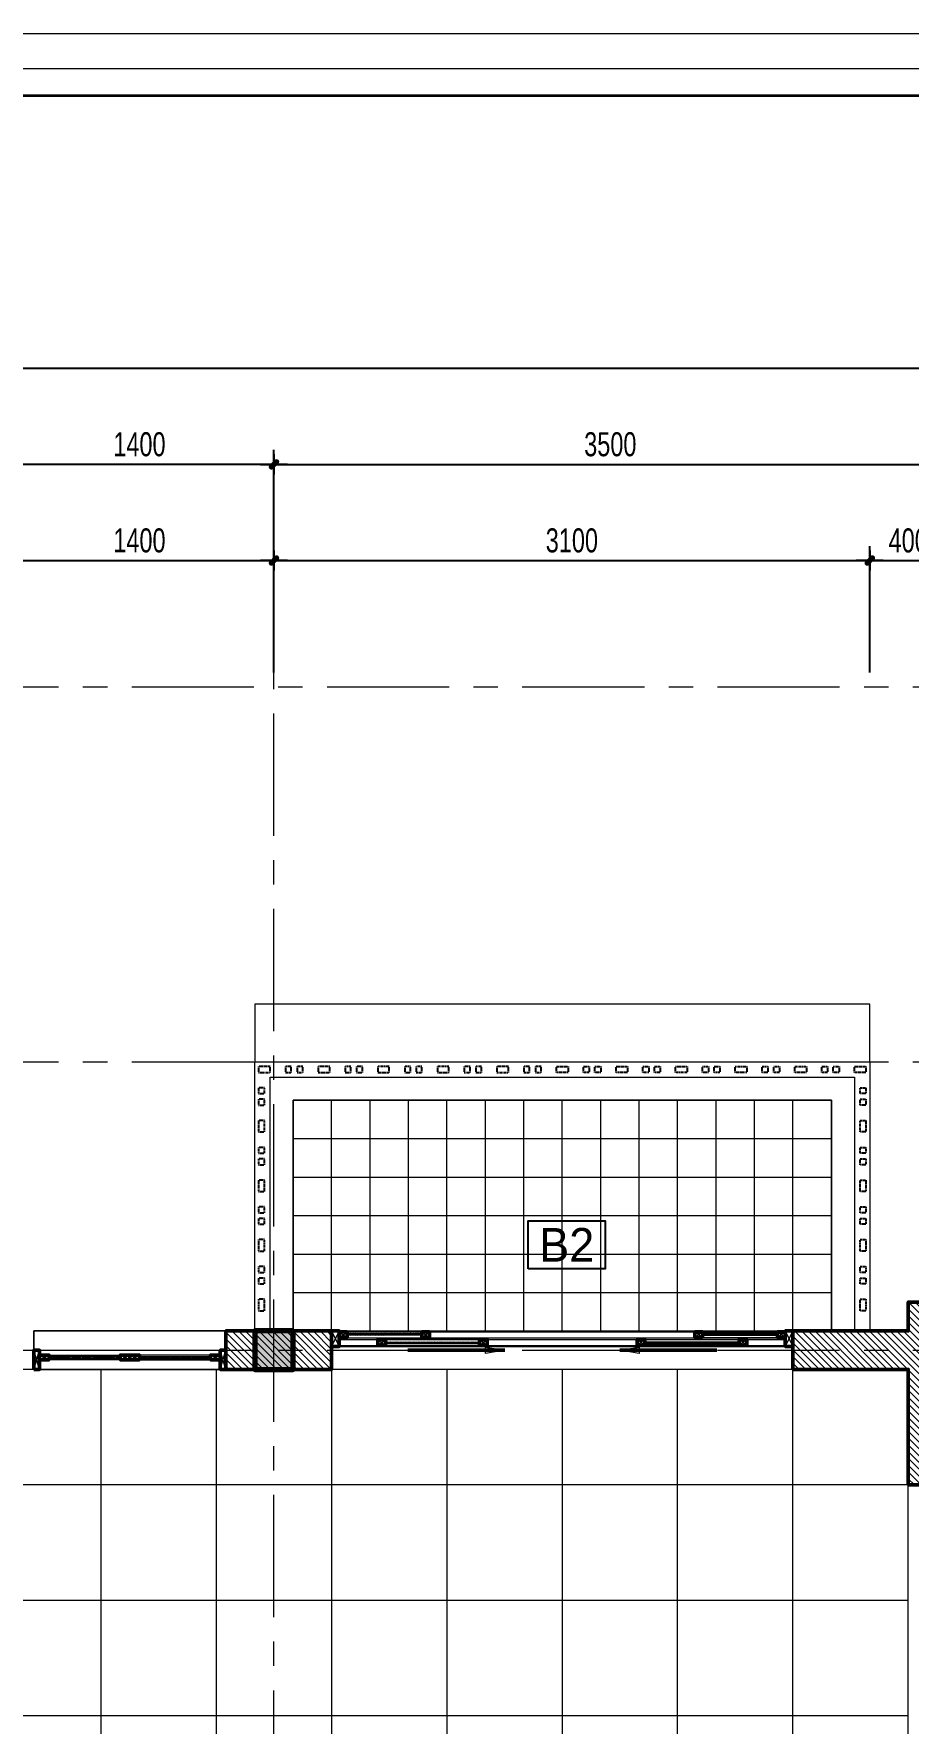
# Model space of a CAD drawing. Header units: inches. Extents: x 88947 to 296847, y 35049 to 161062.
# Drawn here: x 133998 to 138548, y 68267 to 77053 of the extents above; entities that cross this region are included whole.
import ezdxf
from ezdxf.enums import TextEntityAlignment as Align

# ---------------------------------------------------------------- set-up
doc = ezdxf.new("R2010")
doc.units = ezdxf.units.IN
doc.header["$MEASUREMENT"] = 0
doc.header["$PDMODE"] = 1
for name, pattern in [('ACAD_ISO03W100', [30, 12, -18]), ('CENTER', [50.8, 31.75, -6.35, 6.35, -6.35]), ('HIDDEN', [0.375, 0.25, -0.125])]:
    doc.linetypes.add(name, pattern=pattern)
for name, color, linetype, lineweight in [('A-Dims', 145, 'Continuous', 25), ('A-Text', 30, 'Continuous', 9), ('A-Wall', 2, 'Continuous', 35), ('DIM', 7, 'Continuous', 25), ('HACTH', 8, 'Continuous', 5), ('HATCH', 8, 'Continuous', 5), ('KHUNG 1', 6, 'Continuous', 70), ('KHUNG 2', 144, 'Continuous', 18), ('KY HIEU', 4, 'Continuous', 25), ('mb$0$CUA', 42, 'Continuous', 20), ('mb$0$HATCH', 69, 'Continuous', 15), ('mb$0$net cat', 51, 'Continuous', 50), ('mb$0$net manh', 251, 'Continuous', 5), ('NEN', 5, 'Continuous', 9), ('NETMANH', 192, 'Continuous', 18), ('netthay', 254, 'Continuous', 25), ('THAY', 3, 'Continuous', 18), ('TRUC', 252, 'ACAD_ISO03W100', 13), ('TUONG', 4, 'Continuous', 50)]:
    doc.layers.add(name, color=color, linetype=linetype, lineweight=lineweight)
doc.styles.add('FRANKO', font='VFRANKO.TTF')
doc.styles.add('VNI-HELVE-CONDENSE', font='VNARIAL.TTF', dxfattribs={"width": 0.7})
doc.dimstyles.new('TAS-100', dxfattribs={"dimscale": 50, "dimtxt": 2.5, "dimasz": 0.7, "dimexe": 1.5, "dimexo": 1.5, "dimgap": 0.8, "dimtad": 1, "dimdec": 0, "dimzin": 3, "dimdsep": 46, "dimtxsty": 'VNI-HELVE-CONDENSE', "dimblk": 'TICK', "dimcen": 2.5, "dimclrt": 71, "dimazin": 2, "dimtfac": 0.75, "dimtdec": 0, "dimtix": 1, "dimtmove": 2, "dimatfit": 2, "dimldrblk": 'TICK123', "dimfxl": 1.5, "dimtolj": 1, "dimtzin": 0, "dimarcsym": 0})
doc.dimstyles.new('TL100', dxfattribs={"dimscale": 0, "dimtxt": 250, "dimasz": 200, "dimexe": 100, "dimexo": 100, "dimgap": 100, "dimtad": 1, "dimdec": 0, "dimzin": 0, "dimdsep": 46, "dimtxsty": 'VNI-HELVE-CONDENSE', "dimblk": 'ARCHTICK', "dimcen": -6, "dimdle": 10, "dimclrd": 253, "dimclre": 256, "dimclrt": 256, "dimadec": 0, "dimazin": 0, "dimtfac": 0.005, "dimtdec": 0, "dimtix": 1, "dimtmove": 2, "dimatfit": 3, "dimldrblk": 'CLOSEDBLANK', "dimfxl": 1, "dimtolj": 1, "dimtzin": 0, "dimlwd": -1, "dimarcsym": 0})

# ---------------------------------------------------------------- blocks, each defined once
blk = doc.blocks.new('khung ten')
at = {"layer": 'A-Wall', "ltscale": 0.7}
blk.add_lwpolyline([(267204, -219099), (305804, -219099), (305804, -190799), (267204, -190799)], close=True, dxfattribs=at)
at = {"layer": 'KHUNG 2', "ltscale": 0.7}
blk.add_lwpolyline([(267004, -219299), (306004, -219299), (306004, -190599), (267004, -190599)], close=True, dxfattribs=at)
at = {"layer": 'NETMANH', "ltscale": 0.7}
blk.add_lwpolyline([(265004, -220042), (307004, -220042), (307004, -190342), (265004, -190342)], close=True, dxfattribs=at)
blk = doc.blocks.new('TICK')
at = {"layer": 'A-Dims', "color": 1}
for p, q in [((-2, 0), (2, 0)), ((0, 1.5), (0, -1.5))]:
    blk.add_line(p, q, dxfattribs=at)
at = {"layer": 'A-Dims', "color": 1, "const_width": 0.788}
blk.add_lwpolyline([(-0.33, -0.35), (0.38, 0.38)], dxfattribs=at)
at = {"layer": 'A-Dims', "color": 1, "const_width": 0.394}
for points in [[(0.24, 0.52, -0.414214), (0.52, 0.52, -1)], [(0.52, 0.52, -0.414214), (0.52, 0.24, -1)], [(-0.47, -0.21, 0.414214), (-0.47, -0.49, 1)], [(-0.47, -0.49, 0.414214), (-0.19, -0.49, 1)]]:
    blk.add_lwpolyline(points, format="xyb", dxfattribs=at)
blk = doc.blocks.new('*D585')
at = {"layer": 'Defpoints', "color": 0}
for p in [(135247.7, 74314), (133847.7, 73656.8), (135247.7, 73656.8)]:
    blk.add_point(p, dxfattribs=at)
at = {"layer": 'DIM', "color": 0, "lineweight": -2}
for p, q in [((133847.7, 73731.8), (133847.7, 74389)), ((135247.7, 73731.8), (135247.7, 74389)), ((133882.7, 74314), (135212.7, 74314))]:
    blk.add_line(p, q, dxfattribs=at)
at = {"layer": 'DIM', "color": 0, "lineweight": -2, "xscale": 35, "yscale": 35, "zscale": 35, "rotation": 180}
blk.add_blockref('TICK', (133847.7, 74314), dxfattribs=at)
at = {"layer": 'DIM', "color": 0, "lineweight": -2, "xscale": 35, "yscale": 35, "zscale": 35}
blk.add_blockref('TICK', (135247.7, 74314), dxfattribs=at)
at = {"layer": 'DIM', "color": 71, "insert": (134547.7, 74417.8), "char_height": 125, "attachment_point": 5, "style": 'VNI-HELVE-CONDENSE'}
blk.add_mtext('\\A1;1400', dxfattribs=at)
blk = doc.blocks.new('TICK123')
at = {"layer": 'A-Dims', "color": 1}
blk.add_lwpolyline([(0.05, 0, 0, 0.84, 0), (-2.11, 0, 8.4, 8.4, 0)], format="xyseb", dxfattribs=at)
blk = doc.blocks.new('*D586')
at = {"layer": 'Defpoints', "color": 0}
for p in [(138347.7, 74314), (135247.7, 73656.8), (138347.7, 73656.8)]:
    blk.add_point(p, dxfattribs=at)
at = {"layer": 'DIM', "color": 0, "lineweight": -2}
for p, q in [((135247.7, 73731.8), (135247.7, 74389)), ((138347.7, 73731.8), (138347.7, 74389)), ((135282.7, 74314), (138312.7, 74314))]:
    blk.add_line(p, q, dxfattribs=at)
at = {"layer": 'DIM', "color": 0, "lineweight": -2, "xscale": 35, "yscale": 35, "zscale": 35, "rotation": 180}
blk.add_blockref('TICK', (135247.7, 74314), dxfattribs=at)
at = {"layer": 'DIM', "color": 0, "lineweight": -2, "xscale": 35, "yscale": 35, "zscale": 35}
blk.add_blockref('TICK', (138347.7, 74314), dxfattribs=at)
at = {"layer": 'DIM', "color": 71, "insert": (136797.7, 74417.9), "char_height": 125, "attachment_point": 5, "style": 'VNI-HELVE-CONDENSE'}
blk.add_mtext('\\A1;3100', dxfattribs=at)
blk = doc.blocks.new('*D587')
at = {"layer": 'Defpoints', "color": 0}
for p in [(138747.7, 74314), (138347.7, 73656.8), (138747.7, 73656.8)]:
    blk.add_point(p, dxfattribs=at)
at = {"layer": 'DIM', "color": 0, "lineweight": -2}
for p, q in [((138347.7, 73731.8), (138347.7, 74389)), ((138747.7, 73731.8), (138747.7, 74389)), ((138382.7, 74314), (138712.7, 74314))]:
    blk.add_line(p, q, dxfattribs=at)
at = {"layer": 'DIM', "color": 0, "lineweight": -2, "xscale": 35, "yscale": 35, "zscale": 35, "rotation": 180}
blk.add_blockref('TICK', (138347.7, 74314), dxfattribs=at)
at = {"layer": 'DIM', "color": 0, "lineweight": -2, "xscale": 35, "yscale": 35, "zscale": 35}
blk.add_blockref('TICK', (138747.7, 74314), dxfattribs=at)
at = {"layer": 'DIM', "color": 71, "insert": (138547.7, 74417.8), "char_height": 125, "attachment_point": 5, "style": 'VNI-HELVE-CONDENSE'}
blk.add_mtext('\\A1;400', dxfattribs=at)
blk = doc.blocks.new('*D589')
at = {"layer": 'Defpoints', "color": 0}
for p in [(138747.7, 74814), (135247.7, 73656.8), (138747.7, 73656.8)]:
    blk.add_point(p, dxfattribs=at)
at = {"layer": 'DIM', "color": 0, "lineweight": -2}
for p, q in [((135247.7, 73731.8), (135247.7, 74889)), ((138747.7, 73731.8), (138747.7, 74889)), ((135282.7, 74814), (138712.7, 74814))]:
    blk.add_line(p, q, dxfattribs=at)
at = {"layer": 'DIM', "color": 0, "lineweight": -2, "xscale": 35, "yscale": 35, "zscale": 35, "rotation": 180}
blk.add_blockref('TICK', (135247.7, 74814), dxfattribs=at)
at = {"layer": 'DIM', "color": 0, "lineweight": -2, "xscale": 35, "yscale": 35, "zscale": 35}
blk.add_blockref('TICK', (138747.7, 74814), dxfattribs=at)
at = {"layer": 'DIM', "color": 71, "insert": (136997.7, 74917.9), "char_height": 125, "attachment_point": 5, "style": 'VNI-HELVE-CONDENSE'}
blk.add_mtext('\\A1;3500', dxfattribs=at)
blk = doc.blocks.new('*D590')
at = {"layer": 'Defpoints', "color": 0}
for p in [(133847.7, 74814), (133847.7, 73656.8), (135247.7, 73656.8)]:
    blk.add_point(p, dxfattribs=at)
at = {"layer": 'DIM', "color": 0, "lineweight": -2}
for p, q in [((133847.7, 73731.8), (133847.7, 74889)), ((135247.7, 73731.8), (135247.7, 74889)), ((135212.7, 74814), (133882.7, 74814))]:
    blk.add_line(p, q, dxfattribs=at)
at = {"layer": 'DIM', "color": 0, "lineweight": -2, "xscale": 35, "yscale": 35, "zscale": 35, "rotation": 180}
blk.add_blockref('TICK', (133847.7, 74814), dxfattribs=at)
at = {"layer": 'DIM', "color": 0, "lineweight": -2, "xscale": 35, "yscale": 35, "zscale": 35}
blk.add_blockref('TICK', (135247.7, 74814), dxfattribs=at)
at = {"layer": 'DIM', "color": 71, "insert": (134547.7, 74917.8), "char_height": 125, "attachment_point": 5, "style": 'VNI-HELVE-CONDENSE'}
blk.add_mtext('\\A1;1400', dxfattribs=at)
blk = doc.blocks.new('*D594')
at = {"layer": 'Defpoints', "color": 0}
for p in [(138747.7, 75314), (126347.7, 73656.8), (138747.7, 73656.8)]:
    blk.add_point(p, dxfattribs=at)
at = {"layer": 'DIM', "color": 0, "lineweight": -2}
for p, q in [((126347.7, 73731.8), (126347.7, 75389)), ((126382.7, 75314), (138712.7, 75314)), ((138747.7, 73731.8), (138747.7, 75389))]:
    blk.add_line(p, q, dxfattribs=at)
at = {"layer": 'DIM', "color": 0, "lineweight": -2, "xscale": 35, "yscale": 35, "zscale": 35, "rotation": 180}
blk.add_blockref('TICK', (126347.7, 75314), dxfattribs=at)
at = {"layer": 'DIM', "color": 0, "lineweight": -2, "xscale": 35, "yscale": 35, "zscale": 35}
blk.add_blockref('TICK', (138747.7, 75314), dxfattribs=at)
at = {"layer": 'DIM', "color": 71, "insert": (132547.7, 75417.8), "char_height": 125, "attachment_point": 5, "style": 'VNI-HELVE-CONDENSE'}
blk.add_mtext('\\A1;12400', dxfattribs=at)
blk = doc.blocks.new('_ArchTick')
at = {"color": 0, "linetype": 'ByBlock', "const_width": 0.15}
blk.add_lwpolyline([(-0.5, -0.5), (0.5, 0.5)], dxfattribs=at)
blk = doc.blocks.new('syb-floor')
at = {"linetype": 'Continuous'}
blk.add_lwpolyline([(-4.79, -2.5), (-4.79, 2.5), (3.22, 2.5), (3.22, -2.5)], close=True, dxfattribs=at)
blk.add_attdef('SYB-FLOOR', text='', height=2.5, dxfattribs=at).set_placement((-0.78, 0), align=Align.MIDDLE_CENTER)
blk = doc.blocks.new('A$C4CAE2080')
at = {"layer": 'mb$0$HATCH'}
h = blk.add_hatch(dxfattribs=at)
h.set_pattern_fill('ANSI32', color=256, angle=-180, style=0)
h.set_pattern_definition([(45, (-2810, -22.5), (-6.7352, 6.7352), []), (45, (-2805.51, -22.5), (-6.7352, 6.7352), [])])
h.paths.add_polyline_path([(-2720, -12.5), (-2330, -12.5), (-2330, -22.5), (-2720, -22.5)])
h = blk.add_hatch(dxfattribs=at)
h.set_pattern_fill('ANSI32', color=256, angle=-180, style=0)
h.set_pattern_definition([(45, (-2510, -67.5), (-6.7352, 6.7352), []), (45, (-2505.51, -67.5), (-6.7352, 6.7352), [])])
h.paths.add_polyline_path([(-2520, -57.5), (-2030, -57.5), (-2030, -67.5), (-2520, -67.5)])
h = blk.add_hatch(dxfattribs=at)
h.set_pattern_fill('ANSI32', color=256, angle=-180, style=0)
h.set_pattern_definition([(135, (-690, -67.5), (6.7352, 6.7352), []), (135, (-694.49, -67.5), (6.7352, 6.7352), [])])
h.paths.add_polyline_path([(-680, -57.5), (-1170, -57.5), (-1170, -67.5), (-680, -67.5)])
h = blk.add_hatch(dxfattribs=at)
h.set_pattern_fill('ANSI32', color=256, angle=-180, style=0)
h.set_pattern_definition([(135, (-390, -22.5), (6.7352, 6.7352), []), (135, (-394.49, -22.5), (6.7352, 6.7352), [])])
h.paths.add_polyline_path([(-480, -12.5), (-870, -12.5), (-870, -22.5), (-480, -22.5)])
at = {"layer": 'mb$0$CUA'}
for points in [[(-400, 0), (-2800, 0)], [(-400, -80), (-2800, -80)], [(-440, -5), (-2760, -5)], [(-440, -35), (-2760, -35)], [(-440, -45), (-2760, -45)], [(-440, -75), (-2760, -75)]]:
    blk.add_lwpolyline(points, dxfattribs=at)
for points in [[(-2290, -35), (-2290, -5), (-2720, -5), (-2720, -35)], [(-2720, -12.5), (-2330, -12.5), (-2330, -22.5), (-2720, -22.5)], [(-1990, -75), (-1990, -45), (-2520, -45), (-2520, -75)], [(-2520, -57.5), (-2030, -57.5), (-2030, -67.5), (-2520, -67.5)], [(-1210, -75), (-1210, -45), (-680, -45), (-680, -75)], [(-680, -57.5), (-1170, -57.5), (-1170, -67.5), (-680, -67.5)], [(-910, -35), (-910, -5), (-480, -5), (-480, -35)], [(-480, -12.5), (-870, -12.5), (-870, -22.5), (-480, -22.5)]]:
    blk.add_lwpolyline(points, close=True, dxfattribs=at)
at = {"layer": 'mb$0$net cat'}
for points in [[(-2800, 0), (-2800, -80), (-2760, -80), (-2760, 0)], [(-400, 0), (-400, -80), (-440, -80), (-440, 0)], [(-2760, -35), (-2760, -5), (-2720, -5), (-2720, -35)], [(-2560, -75), (-2560, -45), (-2520, -45), (-2520, -75)], [(-2330, -35), (-2330, -5), (-2290, -5), (-2290, -35)], [(-2030, -75), (-2030, -45), (-1990, -45), (-1990, -75)], [(-1170, -75), (-1170, -45), (-1210, -45), (-1210, -75)], [(-870, -35), (-870, -5), (-910, -5), (-910, -35)], [(-640, -75), (-640, -45), (-680, -45), (-680, -75)], [(-440, -35), (-440, -5), (-480, -5), (-480, -35)]]:
    blk.add_lwpolyline(points, close=True, dxfattribs=at)
at = {"layer": 'mb$0$net manh'}
for points in [[(-2800, 0), (-2760, -80)], [(-2760, 0), (-2800, -80)], [(-400, 0), (-440, -80)], [(-440, 0), (-400, -80)], [(-2760, -5), (-2720, -35)], [(-2760, -35), (-2720, -5)], [(-2560, -45), (-2520, -75)], [(-2560, -75), (-2520, -45)], [(-2330, -5), (-2290, -35)], [(-2330, -35), (-2290, -5)], [(-2030, -45), (-1990, -75)], [(-2030, -75), (-1990, -45)], [(-1170, -45), (-1210, -75)], [(-1170, -75), (-1210, -45)], [(-870, -5), (-910, -35)], [(-870, -35), (-910, -5)], [(-640, -45), (-680, -75)], [(-640, -75), (-680, -45)], [(-440, -5), (-480, -35)], [(-440, -35), (-480, -5)]]:
    blk.add_lwpolyline(points, dxfattribs=at)
at = {"layer": 'TUONG'}
for points in [[(-1899.3, -100), (-2403.7, -100)], [(-1300.7, -100), (-796.3, -100)]]:
    blk.add_leader(points, dimstyle='TL100', override={"dimscale": 1, "dimasz": 100, "dimtad": 0}, dxfattribs=at)

msp = doc.modelspace()

# ---------------------------------------------------------------- hatches: boundary and pattern name
at = {"layer": 'HATCH'}
h = msp.add_hatch(dxfattribs=at)
h.set_pattern_fill('ANSI31', color=256, scale=200, style=0)
h.set_pattern_definition([(135, (138897.74, 69506.807), (17.67767, 17.67767), [])])
h.paths.add_polyline_path([(138747.7, 69906.8), (138747.7, 70456.8), (138547.7, 70456.8), (138547.7, 70306.8), (137947.7, 70306.8), (137947.7, 70106.8), (138547.7, 70106.8), (138547.7, 69506.8), (138747.7, 69506.8), (138747.7, 69806.8), (138897.7, 69806.8), (138897.7, 69906.8)])
h = msp.add_hatch(dxfattribs=at)
h.set_pattern_fill('ANSI31', color=256, scale=200, style=0)
h.set_pattern_definition([(135, (135722.74, 70106.807), (17.6777, 17.6777), [])])
h.paths.add_polyline_path([(135547.7, 70306.8), (134997.9, 70306.8), (134997.9, 70106.8), (135547.7, 70106.8)])
at = {"layer": 'mb$0$HATCH'}
h = msp.add_hatch(dxfattribs=at)
h.set_pattern_fill('ANSI32', color=256, style=0)
h.set_pattern_definition([(315, (133827.924, 70174.307), (-6.73519, -6.73519), []), (315, (133832.414, 70174.307), (-6.73519, -6.73519), [])])
h.paths.add_polyline_path([(134077.9, 70164.3), (134447.9, 70164.3), (134447.9, 70174.3), (134077.9, 70174.3)])
h = msp.add_hatch(dxfattribs=at)
h.set_pattern_fill('ANSI32', color=256, style=0)
h.set_pattern_definition([(225, (135167.924, 70174.307), (6.73519, -6.73519), []), (225, (135163.434, 70174.307), (6.73519, -6.73519), [])])
h.paths.add_polyline_path([(134917.9, 70164.3), (134547.9, 70164.3), (134547.9, 70174.3), (134917.9, 70174.3)])
at = {"layer": 'NEN'}
h = msp.add_hatch(dxfattribs=at)
h.set_pattern_fill('TAS_GACH400X400', color=256, scale=0.5, style=0, pattern_type=2)
h.set_pattern_definition([(0, (126947.74, 70307), (0, 200), []), (90, (126947.74, 70307), (-200, 1e-14), [200, 0])])
h.paths.add_polyline_path([(138147.7, 71506.8), (135347.7, 71506.8), (135347.7, 70306.8), (138147.7, 70306.8)])
h = msp.add_hatch(dxfattribs=at)
h.set_pattern_fill('TAS_GACH600X600', color=256, style=0, pattern_type=2)
h.set_pattern_definition([(0, (138547.74, 70107.2), (0, 600), []), (90, (138547.74, 70107.2), (-600, 4e-14), [600, 0])])
h.paths.add_polyline_path([(138547.7, 70106.8), (133747.7, 70106.8), (133747.7, 68406.8), (132597.7, 68406.8), (132597.7, 66706.8), (133397.7, 66706.8), (133397.7, 66606.8), (133397.7, 66506.8), (134197.7, 66506.8), (134197.7, 67206.8), (135347.7, 67206.8), (135347.7, 65506.8), (135797.7, 65506.8), (135797.7, 65306.8), (138547.7, 65306.8)])

# ---------------------------------------------------------------- linework, layer by layer
at = {"layer": 'KHUNG 1'}
msp.add_lwpolyline([(135347.7, 70306.8), (135147.7, 70306.8), (135147.7, 70106.8), (135347.7, 70106.8)], close=True, dxfattribs=at)
msp.add_solid([(135347.7, 70106.8), (135147.7, 70106.8), (135347.7, 70306.8), (135147.7, 70306.8)], dxfattribs=at)
at = {"layer": 'mb$0$CUA'}
for points in [[(134997.9, 70106.8), (133997.9, 70106.8), (133997.9, 70306.8), (134997.9, 70306.8)], [(134027.9, 70106.8), (134027.9, 70206.8), (134967.9, 70206.8), (134967.9, 70106.8)], [(134027.9, 70156.8), (134027.9, 70206.8), (134967.9, 70206.8), (134967.9, 70156.8)], [(134497.9, 70181.8), (134497.9, 70156.8), (134077.9, 70156.8), (134077.9, 70181.8)], [(134077.9, 70164.3), (134447.9, 70164.3), (134447.9, 70174.3), (134077.9, 70174.3)], [(134497.9, 70181.8), (134497.9, 70156.8), (134917.9, 70156.8), (134917.9, 70181.8)], [(134917.9, 70164.3), (134547.9, 70164.3), (134547.9, 70174.3), (134917.9, 70174.3)]]:
    msp.add_lwpolyline(points, close=True, dxfattribs=at)
at = {"layer": 'mb$0$net cat'}
for points in [[(133997.9, 70106.8), (133997.9, 70206.8), (134027.9, 70206.8), (134027.9, 70106.8)], [(134997.9, 70106.8), (134997.9, 70206.8), (134967.9, 70206.8), (134967.9, 70106.8)], [(134027.9, 70181.8), (134027.9, 70156.8), (134077.9, 70156.8), (134077.9, 70181.8)], [(134497.9, 70181.8), (134497.9, 70156.8), (134447.9, 70156.8), (134447.9, 70181.8)], [(134497.9, 70181.8), (134497.9, 70156.8), (134547.9, 70156.8), (134547.9, 70181.8)], [(134967.9, 70181.8), (134967.9, 70156.8), (134917.9, 70156.8), (134917.9, 70181.8)]]:
    msp.add_lwpolyline(points, close=True, dxfattribs=at)
at = {"layer": 'mb$0$net manh'}
for points in [[(133997.9, 70106.8), (134027.9, 70206.8)], [(134027.9, 70106.8), (133997.9, 70206.8)], [(134997.9, 70106.8), (134967.9, 70206.8)], [(134967.9, 70106.8), (134997.9, 70206.8)], [(134027.9, 70156.8), (134077.9, 70181.8)], [(134027.9, 70181.8), (134077.9, 70156.8)], [(134497.9, 70156.8), (134447.9, 70181.8)], [(134497.9, 70181.8), (134447.9, 70156.8)], [(134497.9, 70156.8), (134547.9, 70181.8)], [(134497.9, 70181.8), (134547.9, 70156.8)], [(134967.9, 70156.8), (134917.9, 70181.8)], [(134967.9, 70181.8), (134917.9, 70156.8)]]:
    msp.add_lwpolyline(points, dxfattribs=at)
at = {"layer": 'NEN'}
for points in [[(138147.7, 71506.8), (135347.7, 71506.8), (135347.7, 70306.8), (138147.7, 70306.8)], [(138547.7, 70106.8), (133747.7, 70106.8), (133747.7, 68406.8), (132597.7, 68406.8), (132597.7, 66706.8), (133397.7, 66706.8), (133397.7, 66606.8), (133397.7, 66506.8), (134197.7, 66506.8), (134197.7, 67206.8), (135347.7, 67206.8), (135347.7, 65506.8), (135797.7, 65506.8), (135797.7, 65306.8), (138547.7, 65306.8)]]:
    msp.add_lwpolyline(points, close=True, dxfattribs=at)
at = {"layer": 'netthay', "linetype": 'HIDDEN', "ltscale": 20}
for points in [[(135167.7, 71651.8), (135227.7, 71651.8), (135227.7, 71681.8), (135167.7, 71681.8)], [(135307.7, 71651.8), (135337.7, 71651.8), (135337.7, 71681.8), (135307.7, 71681.8)], [(135367.7, 71651.8), (135397.7, 71651.8), (135397.7, 71681.8), (135367.7, 71681.8)], [(135477.7, 71651.8), (135537.7, 71651.8), (135537.7, 71681.8), (135477.7, 71681.8)], [(135617.7, 71651.8), (135647.7, 71651.8), (135647.7, 71681.8), (135617.7, 71681.8)], [(135677.7, 71651.8), (135707.7, 71651.8), (135707.7, 71681.8), (135677.7, 71681.8)], [(135787.7, 71651.8), (135847.7, 71651.8), (135847.7, 71681.8), (135787.7, 71681.8)], [(135927.7, 71651.8), (135957.7, 71651.8), (135957.7, 71681.8), (135927.7, 71681.8)], [(135987.7, 71651.8), (136017.7, 71651.8), (136017.7, 71681.8), (135987.7, 71681.8)], [(136097.7, 71651.8), (136157.7, 71651.8), (136157.7, 71681.8), (136097.7, 71681.8)], [(136237.7, 71651.8), (136267.7, 71651.8), (136267.7, 71681.8), (136237.7, 71681.8)], [(136297.7, 71651.8), (136327.7, 71651.8), (136327.7, 71681.8), (136297.7, 71681.8)], [(136407.7, 71651.8), (136467.7, 71651.8), (136467.7, 71681.8), (136407.7, 71681.8)], [(136547.7, 71651.8), (136577.7, 71651.8), (136577.7, 71681.8), (136547.7, 71681.8)], [(136607.7, 71651.8), (136637.7, 71651.8), (136637.7, 71681.8), (136607.7, 71681.8)], [(136777.7, 71651.8), (136717.7, 71651.8), (136717.7, 71681.8), (136777.7, 71681.8)], [(136887.7, 71651.8), (136857.7, 71651.8), (136857.7, 71681.8), (136887.7, 71681.8)], [(136947.7, 71651.8), (136917.7, 71651.8), (136917.7, 71681.8), (136947.7, 71681.8)], [(137087.7, 71651.8), (137027.7, 71651.8), (137027.7, 71681.8), (137087.7, 71681.8)], [(137197.7, 71651.8), (137167.7, 71651.8), (137167.7, 71681.8), (137197.7, 71681.8)], [(137257.7, 71651.8), (137227.7, 71651.8), (137227.7, 71681.8), (137257.7, 71681.8)], [(137397.7, 71651.8), (137337.7, 71651.8), (137337.7, 71681.8), (137397.7, 71681.8)], [(137507.7, 71651.8), (137477.7, 71651.8), (137477.7, 71681.8), (137507.7, 71681.8)], [(137567.7, 71651.8), (137537.7, 71651.8), (137537.7, 71681.8), (137567.7, 71681.8)], [(137707.7, 71651.8), (137647.7, 71651.8), (137647.7, 71681.8), (137707.7, 71681.8)], [(137817.7, 71651.8), (137787.7, 71651.8), (137787.7, 71681.8), (137817.7, 71681.8)], [(137877.7, 71651.8), (137847.7, 71651.8), (137847.7, 71681.8), (137877.7, 71681.8)], [(138017.7, 71651.8), (137957.7, 71651.8), (137957.7, 71681.8), (138017.7, 71681.8)], [(138127.7, 71651.8), (138097.7, 71651.8), (138097.7, 71681.8), (138127.7, 71681.8)], [(138187.7, 71651.8), (138157.7, 71651.8), (138157.7, 71681.8), (138187.7, 71681.8)], [(138327.7, 71651.8), (138267.7, 71651.8), (138267.7, 71681.8), (138327.7, 71681.8)], [(135167.7, 71571.8), (135167.7, 71541.8), (135197.7, 71541.8), (135197.7, 71571.8)], [(138327.7, 71571.8), (138327.7, 71541.8), (138297.7, 71541.8), (138297.7, 71571.8)], [(135167.7, 71511.8), (135167.7, 71481.8), (135197.7, 71481.8), (135197.7, 71511.8)], [(138327.7, 71511.8), (138327.7, 71481.8), (138297.7, 71481.8), (138297.7, 71511.8)], [(135167.7, 71401.8), (135167.7, 71341.8), (135197.7, 71341.8), (135197.7, 71401.8)], [(138327.7, 71401.8), (138327.7, 71341.8), (138297.7, 71341.8), (138297.7, 71401.8)], [(135167.7, 71261.8), (135167.7, 71231.8), (135197.7, 71231.8), (135197.7, 71261.8)], [(138327.7, 71261.8), (138327.7, 71231.8), (138297.7, 71231.8), (138297.7, 71261.8)], [(135167.7, 71201.8), (135167.7, 71171.8), (135197.7, 71171.8), (135197.7, 71201.8)], [(138327.7, 71201.8), (138327.7, 71171.8), (138297.7, 71171.8), (138297.7, 71201.8)], [(135167.7, 71091.8), (135167.7, 71031.8), (135197.7, 71031.8), (135197.7, 71091.8)], [(138327.7, 71091.8), (138327.7, 71031.8), (138297.7, 71031.8), (138297.7, 71091.8)], [(135167.7, 70951.8), (135167.7, 70921.8), (135197.7, 70921.8), (135197.7, 70951.8)], [(138327.7, 70951.8), (138327.7, 70921.8), (138297.7, 70921.8), (138297.7, 70951.8)], [(135167.7, 70891.8), (135167.7, 70861.8), (135197.7, 70861.8), (135197.7, 70891.8)], [(138327.7, 70891.8), (138327.7, 70861.8), (138297.7, 70861.8), (138297.7, 70891.8)], [(135167.7, 70781.8), (135167.7, 70721.8), (135197.7, 70721.8), (135197.7, 70781.8)], [(138327.7, 70781.8), (138327.7, 70721.8), (138297.7, 70721.8), (138297.7, 70781.8)], [(135167.7, 70641.8), (135167.7, 70611.8), (135197.7, 70611.8), (135197.7, 70641.8)], [(135167.7, 70581.8), (135167.7, 70551.8), (135197.7, 70551.8), (135197.7, 70581.8)], [(138327.7, 70641.8), (138327.7, 70611.8), (138297.7, 70611.8), (138297.7, 70641.8)], [(138327.7, 70581.8), (138327.7, 70551.8), (138297.7, 70551.8), (138297.7, 70581.8)], [(135167.7, 70471.8), (135167.7, 70411.8), (135197.7, 70411.8), (135197.7, 70471.8)], [(138327.7, 70471.8), (138327.7, 70411.8), (138297.7, 70411.8), (138297.7, 70471.8)]]:
    msp.add_lwpolyline(points, close=True, dxfattribs=at)
at = {"layer": 'THAY'}
for points in [[(138347.7, 71706.8), (138347.7, 72006.8), (135147.7, 72006.8), (135147.7, 71706.8)], [(135147.7, 70306.8), (135147.7, 71706.8), (138347.7, 71706.8), (138347.7, 70306.8)], [(135227.7, 70306.8), (135227.7, 71626.8), (138267.7, 71626.8), (138267.7, 70306.8)], [(135347.7, 70306.8), (135347.7, 71506.8), (138147.7, 71506.8), (138147.7, 70306.8)]]:
    msp.add_lwpolyline(points, dxfattribs=at)
msp.add_lwpolyline([(134997.9, 70106.8), (134997.9, 70306.8), (133997.9, 70306.8), (133997.9, 70106.8)], close=True, dxfattribs=at)
at = {"layer": 'TRUC', "linetype": 'CENTER', "ltscale": 20}
for points in [[(135247.7, 61706.8), (135247.7, 74206.8)], [(124347.7, 73656.8), (140747.7, 73656.8)], [(124347.7, 71706.8), (140747.7, 71706.8)], [(124347.7, 70206.8), (140747.7, 70206.8)]]:
    msp.add_lwpolyline(points, dxfattribs=at)
at = {"layer": 'TUONG'}
msp.add_lwpolyline([(138747.7, 69906.8), (138747.7, 70456.8), (138547.7, 70456.8), (138547.7, 70306.8), (137947.7, 70306.8), (137947.7, 70106.8), (138547.7, 70106.8), (138547.7, 69506.8), (138747.7, 69506.8), (138747.7, 69806.8), (138897.7, 69806.8), (138897.7, 69906.8), (138747.7, 69906.8)], dxfattribs=at)
msp.add_lwpolyline([(135547.7, 70306.8), (134997.9, 70306.8), (134997.9, 70106.8), (135547.7, 70106.8)], close=True, dxfattribs=at)

# ---------------------------------------------------------------- block references
at = {"layer": 'A-Text', "xscale": 0.7071428571362048, "yscale": 0.7071428573544836, "zscale": 0.7071428573664265}
msp.add_blockref('khung ten', (-68748.5, 211652.7), dxfattribs=at)
at = {"layer": 'HACTH', "xscale": -1}
msp.add_blockref('A$C4CAE2080', (135147.7, 70306.8), dxfattribs=at)
at = {"layer": 'KY HIEU'}
ref = msp.add_blockref('syb-floor', (136810.2, 70754.9), dxfattribs=dict(at, xscale=50, yscale=50, zscale=50))
ref.add_attrib('SYB-FLOOR', 'B2', dxfattribs={"layer": '0', "linetype": 'Continuous', "height": 175, "style": 'FRANKO'}).set_placement((136771, 70754.9), align=Align.MIDDLE_CENTER)

# ---------------------------------------------------------------- dimensions: what is measured, and where the dimension line sits
at = {"layer": 'DIM'}
for base, p1, p2, picture, middle in [((138747.7, 75314), (126347.7, 73656.8), (138747.7, 73656.8), '*D594', (132547.7, 75417.8)), ((133847.7, 74814), (135247.7, 73656.8), (133847.7, 73656.8), '*D590', (134547.7, 74917.8)), ((138747.7, 74814), (135247.7, 73656.8), (138747.7, 73656.8), '*D589', (136997.7, 74917.9)), ((135247.7, 74314), (133847.7, 73656.8), (135247.7, 73656.8), '*D585', (134547.7, 74417.8)), ((138347.7, 74314), (135247.7, 73656.8), (138347.7, 73656.8), '*D586', (136797.7, 74417.9)), ((138747.7, 74314), (138347.7, 73656.8), (138747.7, 73656.8), '*D587', (138547.7, 74417.8))]:
    dim = msp.add_linear_dim(base=base, p1=p1, p2=p2, dimstyle='TAS-100', dxfattribs=at)
    dim.commit()
    dim.dimension.update_dxf_attribs({"geometry": picture, "text_midpoint": middle})

doc.saveas('drawing.dxf')
